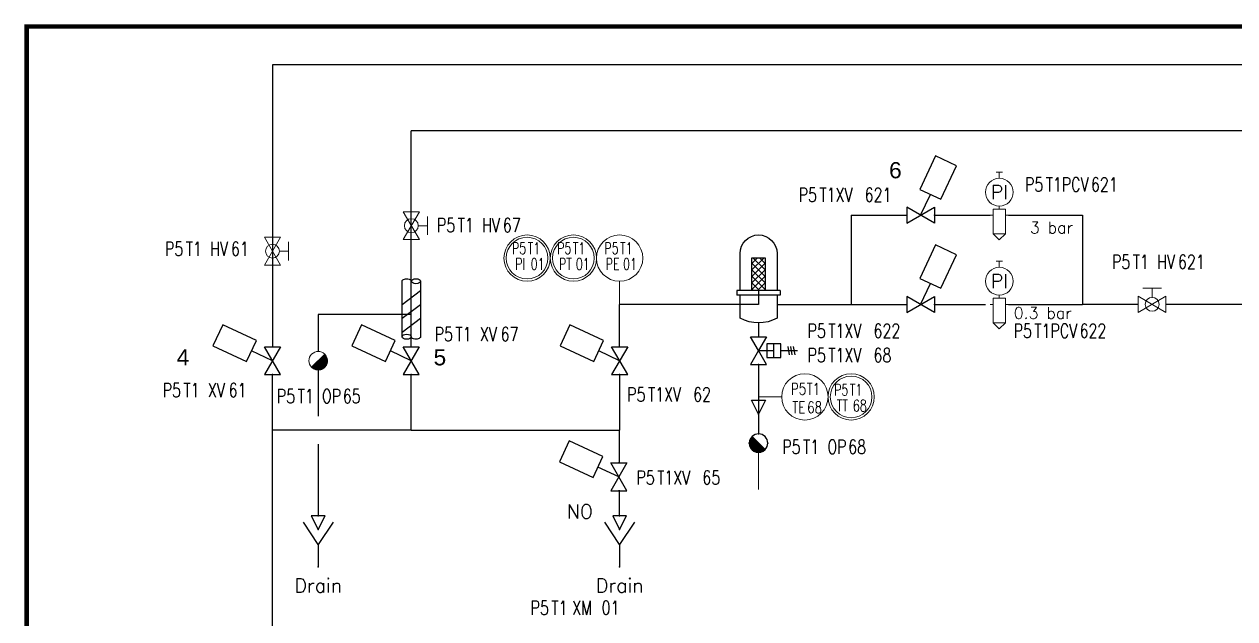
# Model space of a CAD drawing. Header units: inches. Extents: x 12545 to 14027, y 22146 to 23144.
# Drawn here: x 12552 to 12813.5, y 23011.1 to 23139.6 of the extents above; entities that cross this region are included whole.
import ezdxf
from ezdxf.enums import TextEntityAlignment as Align

# ---------------------------------------------------------------- set-up
doc = ezdxf.new("R2010")
doc.units = ezdxf.units.IN
doc.header["$MEASUREMENT"] = 0
doc.linetypes.add('ACAD_ISO02W100', pattern=[15, 12, -3])
doc.linetypes.add('DASHDOT2', pattern=[12.7, 6.35, -3.175, 0, -3.175])
doc.layers.add('31 Equipment', color=7, linetype='Continuous', lineweight=9)
doc.layers.add('43 TXT English', color=7, linetype='Continuous', lineweight=9)
for name, color, linetype in [('60 TXT International', 7, 'Continuous'), ('MATERIEL-DIVERS', 7, 'Continuous'), ('POMPES-PROCESS', 7, 'Continuous'), ('REPERES', 7, 'Continuous'), ('Skid', 5, 'Continuous'), ('techn-data', 7, 'Continuous'), ('TEXTES', 7, 'Continuous'), ('TITRE', 7, 'Continuous'), ('TUYAUTERIE-EAU UTILITES FROIDE', 142, 'Continuous'), ('TUYAUTERIE-EGOUT', 32, 'Continuous'), ('TUYAUTERIE-GAZ', 3, 'Continuous'), ('TUYAUTERIE-VAPEUR INDUSTRIELLE', 231, 'Continuous'), ('TUYAUTERIE-VAPEUR PROCESS', 6, 'Continuous'), ('VANNES', 7, 'Continuous'), ('VANNES-FLUIDES-AUX', 7, 'Continuous')]:
    doc.layers.add(name, color=color, linetype=linetype)
doc.layers.get('REPERES').off()
doc.styles.add('ROMANS', font='ROMANS.SHX')
doc.styles.get("Standard").update_dxf_attribs({"font": 'arial.ttf'})

# ---------------------------------------------------------------- blocks, each defined once
blk = doc.blocks.new('APV-VLVM-BALL-KHV+MF-1')
at = {"layer": '31 Equipment'}
for p, q in [((-2, 3.5), (2, 3.5)), ((0, 1.5), (0, 3.5)), ((-3, 1.734), (-3, -1.734)), ((-3, -1.734), (3, 1.734)), ((3, -1.734), (-3, 1.734)), ((3, 1.734), (3, -1.734))]:
    blk.add_line(p, q, dxfattribs=at)
at = {"layer": '31 Equipment', "ltscale": 38}
for p, q in [((-3, 0), (-4, 0)), ((3, 0), (4, 0))]:
    blk.add_line(p, q, dxfattribs=at)
at = {"layer": '31 Equipment'}
blk.add_circle((0, 0), 1.5, dxfattribs=at)
blk = doc.blocks.new('calorifuge')
at = {"layer": 'MATERIEL-DIVERS'}
for p, q in [((-5, -2), (-2, 2)), ((-2, -2), (1, 2)), ((1, -2), (4, 2))]:
    blk.add_line(p, q, dxfattribs=at)
at = {"layer": 'MATERIEL-DIVERS', "color": 1, "extrusion": (-1, 0, 0)}
blk.add_point((-6, 0), dxfattribs=at)
at = {"layer": 'MATERIEL-DIVERS', "color": 1, "extrusion": (1, 0, 0)}
blk.add_point((6, 0), dxfattribs=at)
at = {"layer": 'TITRE'}
for p, q in [((6, 2), (-6, 2)), ((-6, -2), (6, -2))]:
    blk.add_line(p, q, dxfattribs=at)
for centre, major_axis in [((-6, 1), (0, 1)), ((6, -1), (0, -1))]:
    blk.add_ellipse(centre, major_axis=major_axis, ratio=0.547943, start_param=0, end_param=3.141593, dxfattribs=at)
at = {"layer": 'TITRE', "extrusion": (0, 0, -1)}
for centre, major_axis in [((-6, -1), (0, -1)), ((6, 1), (0, 1))]:
    blk.add_ellipse(centre, major_axis=major_axis, ratio=0.547943, dxfattribs=at)
blk = doc.blocks.new('FLE23')
at = {"color": 7}
for p, q in [((0, -1.5), (0, 1.5)), ((0, 1.5), (3, 0)), ((3, 0), (0, -1.5))]:
    blk.add_line(p, q, dxfattribs=at)
at = {"layer": 'MATERIEL-DIVERS', "color": 2}
for p in [(0, 0), (3, 0)]:
    blk.add_point(p, dxfattribs=at)
at = {"layer": 'MATERIEL-DIVERS', "color": 7, "extrusion": (-1, 0, 0)}
blk.add_point((0, 0), dxfattribs=at)
at = {"layer": 'MATERIEL-DIVERS', "color": 7, "extrusion": (1, 0, 0)}
blk.add_point((3, 0), dxfattribs=at)
blk = doc.blocks.new('APV-INS-M-L-PE')
at = {"layer": '31 Equipment', "color": 7}
blk.add_line((0, -5), (0, -10), dxfattribs=at)
blk.add_circle((0, 0), 5, dxfattribs=at)
blk = doc.blocks.new('APV-INS-F-L-PT')
at = {"layer": '31 Equipment'}
for radius in [5, 4.5]:
    blk.add_circle((0, 0), radius, dxfattribs=at)
blk = doc.blocks.new('APV-FCE-GEN-STMTRAP-1')
at = {"layer": '31 Equipment'}
h = blk.add_hatch(dxfattribs=at)
h.set_pattern_fill('ANSI31', color=256, scale=0.01, style=0)
h.set_pattern_definition([(45, (-4, 0), (-0.02245064, 0.02245064), [])])
h.paths.add_polyline_path([(1.41, 1.42), (-1.42, -1.41, 1.002832)])
at = {"layer": '31 Equipment', "linetype": 'ACAD_ISO02W100', "ltscale": 38}
for p, q in [((-2, 0), (-4, 0)), ((2, 0), (4, 0))]:
    blk.add_line(p, q, dxfattribs=at)
at = {"layer": '31 Equipment', "color": 7}
blk.add_line((1.41, 1.42), (-1.42, -1.41), dxfattribs=at)
for start, end in [(45.2431, 224.7569), (224.8381, 45.1623)]:
    blk.add_arc((0, 0), 2, start, end, dxfattribs=at)
blk = doc.blocks.new('FLE23-A')
at = {"color": 7}
for p, q in [((0, 1.5), (-3, 0)), ((-3, 0), (0, -1.5)), ((0, -1.5), (0, 1.5))]:
    blk.add_line(p, q, dxfattribs=at)
at = {"layer": 'MATERIEL-DIVERS', "color": 7, "extrusion": (-1, 0, 0)}
blk.add_point((-3, 0), dxfattribs=at)
at = {"layer": 'MATERIEL-DIVERS', "color": 2}
for p in [(-3, 0), (0, 0)]:
    blk.add_point(p, dxfattribs=at)
at = {"layer": 'MATERIEL-DIVERS', "color": 7, "extrusion": (1, 0, 0)}
blk.add_point((0, 0), dxfattribs=at)
blk = doc.blocks.new('*X82')
at = {"color": 0}
for p, q in [((688.5, 377.37), (691.13, 380)), ((688.5, 378.79), (689.71, 380)), ((688.5, 375.96), (691.5, 378.96)), ((688.5, 374.54), (691.5, 377.54)), ((688.5, 373.13), (691.5, 376.13)), ((689.78, 373), (691.5, 374.72)), ((691.2, 373), (691.5, 373.3))]:
    blk.add_line(p, q, dxfattribs=at)
blk = doc.blocks.new('SAFILT')
for p, q in [((-4, 11), (-4, 3)), ((4, 3), (4, 11)), ((-1.5, 3), (-1.5, 10)), ((-1.5, 10), (1.5, 10)), ((1.5, 10), (1.5, 3)), ((-4.68, 3), (-4.68, 2)), ((-4.68, 3), (4.68, 3)), ((0, 3), (0, 0)), ((4.68, 3), (4.68, 2)), ((-4, 0), (-6, 0)), ((-4.68, 2), (4.68, 2)), ((-4, 2), (-4, -3)), ((0, 0), (6, 0)), ((4, -3), (4, 2)), ((0, -4), (0, -6))]:
    blk.add_line(p, q)
for centre, radius, start, end in [((0, 11), 4, 0, 180), ((0, 4.5), 8.5, 241.9275, 298.0725)]:
    blk.add_arc(centre, radius, start, end)
at = {"xscale": -1}
blk.add_blockref('*X82', (690, -370), dxfattribs=at)
blk.add_blockref('*X82', (-690, -370))
blk = doc.blocks.new('EV-EAU')
at = {"layer": 'VANNES', "color": 7}
for p, q in [((0.003, 4.8), (0.003, 8.4)), ((-0.897, 7.5), (0.903, 7.8)), ((-0.897, 6.9), (0.903, 7.2)), ((-0.897, 6.3), (0.903, 6.6)), ((0.903, 7.8), (0.903, 7.8)), ((0.903, 7.2), (0.903, 7.2)), ((0.903, 6.6), (0.903, 6.6)), ((1.503, 4.8), (-1.497, 4.8)), ((-1.497, 4.8), (-1.497, 1.8)), ((1.503, 3.3), (-1.497, 3.3)), ((0.003, 0), (0.003, 3.3)), ((1.503, 1.8), (1.503, 4.8)), ((-3.003, 1.728), (-0.003, 0)), ((-0.003, 0), (-3.003, -1.734)), ((-3, -1.734), (-3, 1.728)), ((-1.497, 1.8), (1.503, 1.8)), ((3.003, 1.728), (0.003, 0)), ((0.003, 0), (3.003, -1.734)), ((3, -1.734), (3, 1.728))]:
    blk.add_line(p, q, dxfattribs=at)
at = {"layer": 'VANNES', "color": 2}
for p in [(-3, 0), (3, 0)]:
    blk.add_point(p, dxfattribs=at)
at = {"layer": 'VANNES', "color": 7, "extrusion": (-1, 0, 0)}
blk.add_point((-3, 0), dxfattribs=at)
at = {"layer": 'VANNES', "color": 7, "extrusion": (1, 0, 0)}
blk.add_point((3, 0), dxfattribs=at)
blk = doc.blocks.new('APV-INS-M-L-TE')
at = {"layer": '31 Equipment', "color": 7}
blk.add_line((0, -5), (0, -10), dxfattribs=at)
blk.add_circle((0, 0), 5, dxfattribs=at)
blk = doc.blocks.new('APV-INS-F-L-TT')
at = {"layer": '31 Equipment'}
for radius in [5, 4.5]:
    blk.add_circle((0, 0), radius, dxfattribs=at)
blk = doc.blocks.new('*X84')
at = {"color": 0}
for p, q in [((96.47, 162.96), (103.54, 170.03)), ((96.49, 162.94), (103.56, 170.01)), ((96.51, 162.92), (103.58, 169.99)), ((96.53, 162.9), (103.6, 169.97)), ((96.56, 162.88), (103.62, 169.94)), ((96.58, 162.85), (103.65, 169.92)), ((96.6, 162.83), (103.67, 169.9)), ((96.63, 162.81), (103.69, 169.87)), ((96.65, 162.79), (103.71, 169.85)), ((96.67, 162.77), (103.73, 169.83)), ((96.7, 162.75), (103.75, 169.8)), ((96.72, 162.73), (103.77, 169.78)), ((96.74, 162.7), (103.8, 169.76)), ((96.77, 162.68), (103.82, 169.73)), ((96.79, 162.66), (103.84, 169.71)), ((96.82, 162.64), (103.86, 169.68)), ((96.84, 162.62), (103.88, 169.66)), ((96.87, 162.6), (103.9, 169.63)), ((96.89, 162.58), (103.92, 169.61)), ((96.92, 162.56), (103.94, 169.58)), ((96.94, 162.54), (103.96, 169.56)), ((96.97, 162.52), (103.98, 169.53)), ((96.99, 162.5), (104, 169.51)), ((97.02, 162.49), (104.01, 169.48)), ((97.05, 162.47), (104.03, 169.45)), ((97.07, 162.45), (104.05, 169.43)), ((97.1, 162.43), (104.07, 169.4)), ((97.12, 162.41), (104.09, 169.38)), ((97.15, 162.39), (104.11, 169.35)), ((97.18, 162.37), (104.13, 169.32)), ((97.2, 162.36), (104.14, 169.3)), ((97.23, 162.34), (104.16, 169.27)), ((97.26, 162.32), (104.18, 169.24)), ((97.28, 162.3), (104.2, 169.22)), ((97.31, 162.28), (104.22, 169.19)), ((97.34, 162.27), (104.23, 169.16)), ((97.37, 162.25), (104.25, 169.13)), ((97.39, 162.23), (104.27, 169.11)), ((97.42, 162.22), (104.28, 169.08)), ((97.45, 162.2), (104.3, 169.05)), ((97.48, 162.18), (104.32, 169.02)), ((97.51, 162.17), (104.33, 168.99)), ((97.54, 162.15), (104.35, 168.96)), ((97.56, 162.13), (104.37, 168.94)), ((97.59, 162.12), (104.38, 168.91)), ((97.62, 162.1), (104.4, 168.88)), ((97.65, 162.09), (104.41, 168.85)), ((97.68, 162.07), (104.43, 168.82)), ((97.71, 162.05), (104.45, 168.79)), ((97.74, 162.04), (104.46, 168.76)), ((97.77, 162.02), (104.48, 168.73)), ((97.8, 162.01), (104.49, 168.7)), ((97.83, 161.99), (104.51, 168.67)), ((97.86, 161.98), (104.52, 168.64)), ((97.89, 161.97), (104.53, 168.61)), ((97.92, 161.95), (104.55, 168.58)), ((97.95, 161.94), (104.56, 168.55)), ((97.98, 161.92), (104.58, 168.52)), ((98.02, 161.91), (104.59, 168.48)), ((98.05, 161.9), (104.6, 168.45)), ((98.08, 161.88), (104.62, 168.42)), ((98.11, 161.87), (104.63, 168.39)), ((98.14, 161.86), (104.64, 168.36)), ((98.17, 161.84), (104.66, 168.33)), ((98.21, 161.83), (104.67, 168.29)), ((98.24, 161.82), (104.68, 168.26)), ((98.27, 161.81), (104.69, 168.23)), ((98.31, 161.8), (104.7, 168.19)), ((98.34, 161.78), (104.72, 168.16)), ((98.37, 161.77), (104.73, 168.13)), ((98.41, 161.76), (104.74, 168.09)), ((98.44, 161.75), (104.75, 168.06)), ((98.47, 161.74), (104.76, 168.03)), ((98.51, 161.73), (104.77, 167.99)), ((98.54, 161.72), (104.78, 167.96)), ((98.58, 161.71), (104.79, 167.92)), ((98.61, 161.7), (104.8, 167.89)), ((98.65, 161.69), (104.81, 167.85)), ((98.68, 161.68), (104.82, 167.82)), ((98.72, 161.67), (104.83, 167.78)), ((98.75, 161.66), (104.84, 167.75)), ((98.79, 161.65), (104.85, 167.71)), ((98.82, 161.64), (104.86, 167.68)), ((98.86, 161.63), (104.87, 167.64)), ((98.9, 161.62), (104.88, 167.6)), ((98.93, 161.62), (104.88, 167.57)), ((98.97, 161.61), (104.89, 167.53)), ((99.01, 161.6), (104.9, 167.49)), ((99.04, 161.59), (104.91, 167.46)), ((99.08, 161.58), (104.92, 167.42)), ((99.12, 161.58), (104.92, 167.38)), ((99.16, 161.57), (104.93, 167.34)), ((99.2, 161.56), (104.94, 167.3)), ((99.24, 161.56), (104.94, 167.26)), ((99.27, 161.55), (104.95, 167.23)), ((99.31, 161.55), (104.95, 167.19)), ((99.35, 161.54), (104.96, 167.15)), ((99.39, 161.54), (104.96, 167.11)), ((99.43, 161.53), (104.97, 167.07)), ((99.47, 161.53), (104.97, 167.03)), ((99.51, 161.52), (104.98, 166.99)), ((99.56, 161.52), (104.98, 166.94)), ((99.6, 161.52), (104.98, 166.9)), ((99.64, 161.51), (104.99, 166.86)), ((99.68, 161.51), (104.99, 166.82)), ((99.72, 161.51), (104.99, 166.78)), ((99.77, 161.51), (104.99, 166.73)), ((99.81, 161.5), (105, 166.69)), ((99.85, 161.5), (105, 166.65)), ((99.9, 161.5), (105, 166.6)), ((99.94, 161.5), (105, 166.56)), ((99.99, 161.5), (105, 166.51)), ((100.03, 161.5), (105, 166.47)), ((100.08, 161.5), (105, 166.42)), ((100.12, 161.5), (105, 166.38)), ((100.17, 161.5), (105, 166.33)), ((100.21, 161.5), (105, 166.29)), ((100.26, 161.51), (104.99, 166.24)), ((100.31, 161.51), (104.99, 166.19)), ((100.36, 161.51), (104.99, 166.14)), ((100.41, 161.52), (104.98, 166.09)), ((100.46, 161.52), (104.98, 166.04)), ((100.5, 161.53), (104.97, 166)), ((100.55, 161.53), (104.97, 165.95)), ((100.61, 161.54), (104.96, 165.89)), ((100.66, 161.54), (104.96, 165.84)), ((100.71, 161.55), (104.95, 165.79)), ((100.76, 161.56), (104.94, 165.74)), ((100.82, 161.57), (104.93, 165.68)), ((100.87, 161.58), (104.92, 165.63)), ((100.92, 161.59), (104.91, 165.58)), ((100.98, 161.6), (104.9, 165.52)), ((101.04, 161.61), (104.89, 165.46)), ((101.09, 161.62), (104.88, 165.41)), ((101.15, 161.63), (104.87, 165.35)), ((101.21, 161.65), (104.85, 165.29)), ((101.27, 161.66), (104.84, 165.23)), ((101.33, 161.68), (104.82, 165.17)), ((101.4, 161.7), (104.8, 165.1)), ((101.46, 161.72), (104.78, 165.04)), ((101.53, 161.74), (104.76, 164.97)), ((101.59, 161.76), (104.74, 164.91)), ((101.66, 161.78), (104.72, 164.84)), ((101.73, 161.81), (104.69, 164.77)), ((101.8, 161.84), (104.66, 164.7)), ((101.88, 161.87), (104.63, 164.62)), ((101.95, 161.9), (104.6, 164.55)), ((102.03, 161.93), (104.57, 164.47)), ((102.12, 161.97), (104.53, 164.38)), ((102.2, 162.01), (104.49, 164.3)), ((102.29, 162.06), (104.44, 164.21)), ((102.39, 162.11), (104.39, 164.11)), ((102.49, 162.16), (104.34, 164.01)), ((102.6, 162.23), (104.27, 163.9)), ((102.72, 162.31), (104.19, 163.78)), ((102.86, 162.4), (104.1, 163.64)), ((103.02, 162.52), (103.98, 163.48)), ((103.26, 162.71), (103.79, 163.24))]:
    blk.add_line(p, q, dxfattribs=at)
blk = doc.blocks.new('ST')
at = {"color": 7}
blk.add_line((-1.41, 1.42), (1.42, -1.41), dxfattribs=at)
for start, end in [(134.8377, 315.1619), (315.2431, 134.7569)]:
    blk.add_arc((0, 0), 2, start, end, dxfattribs=at)
at = {"color": 7, "extrusion": (-1, 0, 0)}
blk.add_point((-2, 0), dxfattribs=at)
at = {"color": 7, "extrusion": (0, 1, 0)}
blk.add_point((0, 2), dxfattribs=at)
at = {"color": 7, "extrusion": (1, 0, 0)}
blk.add_point((2, 0), dxfattribs=at)
at = {"color": 7, "extrusion": (0, -1, 0)}
blk.add_point((0, -2), dxfattribs=at)
at = {"color": 7, "xscale": -0.4, "yscale": 0.4, "zscale": 0.4}
blk.add_blockref('*X84', (40, -66.6), dxfattribs=at)
blk = doc.blocks.new('EGOUT')
at = {"color": 7}
for p, q in [((-3.2, 9.61), (0, 4.81)), ((0, 4.81), (3.2, 9.61)), ((0, 4.81), (0, 0))]:
    blk.add_line(p, q, dxfattribs=at)
at = {"color": 7, "extrusion": (0, -1, 0)}
blk.add_point((0, 0), dxfattribs=at)
at = {"layer": 'POMPES-PROCESS', "style": 'ROMANS'}
blk.add_attdef('EGOUT', text='', height=3, dxfattribs=at).set_placement((0, -4), align=Align.MIDDLE)
blk = doc.blocks.new('APV-PNE-GEN-PRESREGL-1')
at = {"layer": '31 Equipment', "color": 7}
for p, q in [((-0.67, 9.33), (0.67, 9.33)), ((0, 8), (0, 9.33)), ((-1.33, 0), (-2, 0)), ((-1.33, -4), (-1.33, 1.33)), ((-1.33, 1.33), (1.33, 1.33)), ((1.33, 1.33), (1.33, -4)), ((1.33, 0), (2, 0)), ((-1.33, -4), (0, -5.33)), ((1.33, -4), (-1.33, -4)), ((0, -5.33), (1.33, -4))]:
    blk.add_line(p, q, dxfattribs=at)
at = {"layer": '31 Equipment'}
blk.add_line((0, 2), (0, 1.33), dxfattribs=at)
blk.add_circle((0, 5), 3, dxfattribs=at)
at = {"layer": '31 Equipment', "style": 'ROMANS'}
blk.add_text('PI', height=3, dxfattribs=at).set_placement((0, 5), align=Align.MIDDLE)
blk = doc.blocks.new('NBF-NOTE-2TEXT')
at = {"layer": '43 TXT English', "style": 'ROMANS'}
blk.add_attdef('NOTE-ENG', text='', height=3, dxfattribs=at).set_placement((5, -1), align=Align.BOTTOM_LEFT)
at = {"layer": '60 TXT International', "style": 'ROMANS'}
blk.add_attdef('NOTE-RUS', text='', height=3, dxfattribs=at).set_placement((5, -5), align=Align.BOTTOM_LEFT)
blk = doc.blocks.new('APV-INS-F-L-PI')
at = {"layer": '31 Equipment'}
for radius in [5, 4.5]:
    blk.add_circle((0, 0), radius, dxfattribs=at)
blk = doc.blocks.new('REPINS2')
at = {"layer": 'TEXTES', "style": 'ROMANS', "width": 0.7}
for tag, p in [('ZONE', (-3.35, 0.8)), ('SOUSZONE', (0.05, 0.8)), ('NUM', (0.7, -2.6))]:
    blk.add_attdef(tag, p, '', height=2.5, dxfattribs=at)
blk.add_attdef('ELEMENT', text='', height=2.5, dxfattribs=at).set_placement((-1.56, -2.59), align=Align.CENTER)
blk = doc.blocks.new('REPNORM')
at = {"layer": 'TEXTES', "style": 'ROMANS', "width": 0.75}
for tag, p in [('ZONE', (-9.75, -1.25)), ('SOUSZONE', (-5.25, -1.25)), ('ELEMENT', (0, -1.25)), ('NUM', (4.5, -1.25))]:
    blk.add_attdef(tag, p, '', height=3, dxfattribs=at)
blk = doc.blocks.new('REPNORM1')
at = {"layer": 'TEXTES', "style": 'ROMANS', "width": 0.75}
for tag, p in [('ZONE', (-9.75, -1.25)), ('SOUSZONE', (-5.25, -1.25)), ('ELEMENT', (-0.75, -1.25)), ('NUM', (5.59, -1.22))]:
    blk.add_attdef(tag, p, '', height=3, dxfattribs=at)
blk = doc.blocks.new('REPINS')
at = {"layer": 'TEXTES', "style": 'ROMANS', "width": 0.75}
for tag, p in [('ZONE', (-3.3, 1)), ('SOUSZONE', (0.1, 1)), ('NUM', (0.2, -3))]:
    blk.add_attdef(tag, p, '', height=2.5, dxfattribs=at)
blk.add_attdef('ELEMENT', text='', height=2.5, dxfattribs=at).set_placement((-0.2, -3), align=Align.RIGHT)
blk = doc.blocks.new('VANNE SIEGE INCLINE')
at = {"color": 7}
for p, q in [((-3, 1.73), (-3, -1.73)), ((-3, -1.73), (3, 1.73)), ((3, -1.73), (-3, 1.73)), ((3, 1.73), (3, -1.73))]:
    blk.add_line(p, q, dxfattribs=at)
at = {"color": 7, "extrusion": (-1, 0, 0)}
blk.add_point((-3, 0), dxfattribs=at)
at = {"color": 7, "extrusion": (1, 0, 0)}
blk.add_point((3, 0), dxfattribs=at)
at = {"layer": 'VANNES'}
for p, q in [((3.23, 12.84), (-0.15, 5.59)), ((7.76, 10.73), (3.23, 12.84)), ((4.38, 3.47), (7.76, 10.73)), ((-0.15, 5.59), (4.38, 3.47)), ((0, 0), (2.11, 4.53))]:
    blk.add_line(p, q, dxfattribs=at)

msp = doc.modelspace()

# ---------------------------------------------------------------- linework, layer by layer
at = {"layer": '31 Equipment'}
msp.add_line((12710.61, 23047.02), (12710.61, 23039.02), dxfattribs=at)
at = {"layer": 'Skid', "linetype": 'DASHDOT2', "const_width": 1}
msp.add_lwpolyline([(12552.5, 23139.07), (13020.5, 23139.07), (13020.5, 22856.07), (12552.5, 22856.07)], close=True, dxfattribs=at)
at = {"layer": 'TITRE', "color": 7}
msp.add_line((12710.62, 23055.25), (12710.62, 23055.29), dxfattribs=at)
at = {"layer": 'TUYAUTERIE-EAU UTILITES FROIDE'}
for p, q in [((12605.61, 23130.76), (12605.61, 23099.83)), ((12834.11, 23130.76), (12605.61, 23130.76)), ((12605.61, 23099.83), (12605.61, 23069.83)), ((12605.61, 23004.33), (12605.61, 23063.83)), ((12635.61, 23051.83), (12635.61, 23063.83)), ((12680.61, 23063.83), (12680.61, 23051.83)), ((12635.61, 23051.83), (12605.61, 23051.83)), ((12635.61, 23051.83), (12680.61, 23051.83)), ((12680.61, 23044.88), (12680.61, 23051.83))]:
    msp.add_line(p, q, dxfattribs=at)
at = {"layer": 'TUYAUTERIE-EGOUT'}
for p, q in [((12615.5, 23064.83), (12615.5, 23054.83)), ((12615.5, 23048.83), (12615.5, 23033.32)), ((12680.61, 23033.32), (12680.61, 23038.83))]:
    msp.add_line(p, q, dxfattribs=at)
at = {"layer": 'TUYAUTERIE-GAZ'}
for p, q in [((12730.61, 23098.26), (12742.61, 23098.26)), ((12730.61, 23098.26), (12730.61, 23079.02)), ((12748.61, 23098.26), (12760.61, 23098.26)), ((12764.61, 23098.26), (12780.61, 23098.26)), ((12780.61, 23098.26), (12780.61, 23079.02)), ((12680.61, 23069.83), (12680.61, 23079.02)), ((12705.61, 23079.02), (12680.61, 23079.02)), ((12715.61, 23079.02), (12742.61, 23079.02)), ((12748.61, 23079.02), (12759.61, 23079.02)), ((12764.61, 23079.02), (12780.61, 23079.02)), ((12792.61, 23079.02), (12780.61, 23079.02)), ((12834.11, 23079.02), (12798.61, 23079.02))]:
    msp.add_line(p, q, dxfattribs=at)
at = {"layer": 'TUYAUTERIE-VAPEUR INDUSTRIELLE'}
for p, q in [((12635.61, 23069.83), (12635.61, 23116.52)), ((12834.11, 23116.52), (12635.61, 23116.52)), ((12635.61, 23076.83), (12615.5, 23076.83)), ((12615.5, 23076.83), (12615.5, 23068.83))]:
    msp.add_line(p, q, dxfattribs=at)
at = {"layer": 'TUYAUTERIE-VAPEUR PROCESS'}
for p, q in [((12710.61, 23073.02), (12710.61, 23072.02)), ((12710.61, 23066.02), (12710.61, 23051.02))]:
    msp.add_line(p, q, dxfattribs=at)

# ---------------------------------------------------------------- block references
at = {"xscale": -1, "rotation": 269.9998479605043}
for p in [(12635.61, 23096.02), (12605.61, 23090.52)]:
    msp.add_blockref('APV-VLVM-BALL-KHV+MF-1', p, dxfattribs=at)
at = {"layer": '31 Equipment'}
for name, p in [('APV-PNE-GEN-PRESREGL-1', (12762.61, 23098.26)), ('APV-INS-F-L-PI', (12660.61, 23089.02)), ('APV-PNE-GEN-PRESREGL-1', (12762.61, 23079.02))]:
    msp.add_blockref(name, p, dxfattribs=at)
at = {"layer": '31 Equipment', "xscale": -1}
msp.add_blockref('APV-VLVM-BALL-KHV+MF-1', (12795.61, 23079.02), dxfattribs=at)
at = {"layer": '31 Equipment'}
ref = msp.add_blockref('NBF-NOTE-2TEXT', (12680.61, 23031.83), dxfattribs=dict(at, xscale=-1))
ref.add_attrib('NOTE-ENG', 'NO', dxfattribs={"layer": '43 TXT English', "height": 3, "style": 'ROMANS'}).set_placement((12669.19, 23031.83), align=Align.BOTTOM_LEFT)
at = {"layer": 'MATERIEL-DIVERS'}
for name, p in [('VANNE SIEGE INCLINE', (12745.61, 23098.26)), ('APV-INS-F-L-PT', (12670.61, 23089.02)), ('APV-INS-M-L-PE', (12680.61, 23089.02)), ('VANNE SIEGE INCLINE', (12745.61, 23079.02)), ('ST', (12710.61, 23049.02))]:
    msp.add_blockref(name, p, dxfattribs=at)
at = {"layer": 'MATERIEL-DIVERS', "xscale": -1}
for name, p in [('SAFILT', (12710.61, 23079.02)), ('APV-INS-F-L-TT', (12730.61, 23059.02))]:
    msp.add_blockref(name, p, dxfattribs=at)
for name, p, rotation in [('calorifuge', (12635.61, 23078.02), 270), ('APV-FCE-GEN-STMTRAP-1', (12615.5, 23066.83), 90), ('APV-INS-M-L-TE', (12720.61, 23059.02), 270), ('FLE23', (12615.5, 23033.32), 90), ('FLE23', (12680.61, 23033.32), 90)]:
    msp.add_blockref(name, p, dxfattribs=dict(at, rotation=rotation))
at = {"layer": 'MATERIEL-DIVERS', "rotation": 90}
for p in [(12605.61, 23066.83), (12635.61, 23066.83), (12680.61, 23066.83), (12680.46, 23041.73)]:
    msp.add_blockref('VANNE SIEGE INCLINE', p, dxfattribs=at)
at = {"layer": 'MATERIEL-DIVERS'}
ref = msp.add_blockref('EGOUT', (12615.5, 23022.32), dxfattribs=dict(at, xscale=-1))
ref.add_attrib('EGOUT', 'Drain', dxfattribs={"layer": 'POMPES-PROCESS', "height": 3, "style": 'ROMANS'}).set_placement((12615.5, 23018.32), align=Align.MIDDLE)
ref = msp.add_blockref('EGOUT', (12680.61, 23022.32), dxfattribs=dict(at, xscale=-1))
ref.add_attrib('EGOUT', 'Drain', dxfattribs={"layer": 'POMPES-PROCESS', "height": 3, "style": 'ROMANS'}).set_placement((12680.61, 23018.32), align=Align.MIDDLE)
at = {"layer": 'REPERES'}
ref = msp.add_blockref('REPNORM', (12777.9, 23104.68), dxfattribs=at)
ref.add_attrib('ZONE', 'P5', (12768.15, 23103.43), dxfattribs={"layer": 'TEXTES', "height": 3, "style": 'ROMANS', "width": 0.75})
ref.add_attrib('SOUSZONE', 'T1', (12772.65, 23103.43), dxfattribs={"layer": 'TEXTES', "height": 3, "style": 'ROMANS', "width": 0.75})
ref.add_attrib('ELEMENT', 'PCV', (12776.11, 23103.43), dxfattribs={"layer": 'TEXTES', "height": 3, "style": 'ROMANS', "width": 0.75})
ref.add_attrib('NUM', '621', (12782.4, 23103.43), dxfattribs={"layer": 'TEXTES', "height": 3, "style": 'ROMANS', "width": 0.75})
ref = msp.add_blockref('REPNORM', (12729.03, 23102.43), dxfattribs=at)
ref.add_attrib('ZONE', 'P5', (12719.28, 23101.18), dxfattribs={"layer": 'TEXTES', "height": 3, "style": 'ROMANS', "width": 0.75})
ref.add_attrib('SOUSZONE', 'T1', (12723.78, 23101.18), dxfattribs={"layer": 'TEXTES', "height": 3, "style": 'ROMANS', "width": 0.75})
ref.add_attrib('ELEMENT', 'XV', (12727.24, 23101.18), dxfattribs={"layer": 'TEXTES', "height": 3, "style": 'ROMANS', "width": 0.75})
ref.add_attrib('NUM', '621', (12733.53, 23101.18), dxfattribs={"layer": 'TEXTES', "height": 3, "style": 'ROMANS', "width": 0.75})
for name, p, values in [('REPNORM', (12650.88, 23095.89), {'ZONE': 'P5', 'SOUSZONE': 'T1', 'ELEMENT': 'HV', 'NUM': '67'}), ('REPNORM', (12592.15, 23090.77), {'ZONE': 'P5', 'SOUSZONE': 'T1', 'ELEMENT': 'HV', 'NUM': '61'}), ('REPINS2', (12660.7, 23089.09), {'ZONE': 'P5', 'SOUSZONE': 'T1', 'NUM': '01', 'ELEMENT': 'PI'}), ('REPINS2', (12670.45, 23089.09), {'ZONE': 'P5', 'SOUSZONE': 'T1', 'NUM': '01', 'ELEMENT': 'PT'}), ('REPINS2', (12680.65, 23089.09), {'ZONE': 'P5', 'SOUSZONE': 'T1', 'NUM': '01', 'ELEMENT': 'PE'}), ('REPNORM', (12796.7, 23087.94), {'ZONE': 'P5', 'SOUSZONE': 'T1', 'ELEMENT': 'HV', 'NUM': '621'}), ('REPNORM', (12650.41, 23072.32), {'ZONE': 'P5', 'SOUSZONE': 'T1', 'ELEMENT': 'XV', 'NUM': '67'}), ('REPNORM', (12591.66, 23060.24), {'ZONE': 'P5', 'SOUSZONE': 'T1', 'ELEMENT': 'XV', 'NUM': '61'}), ('REPINS', (12720.91, 23058.49), {'ZONE': 'P5', 'SOUSZONE': 'T1', 'ELEMENT': 'TE', 'NUM': '68'}), ('REPINS2', (12730.28, 23058.49), {'ZONE': 'P5', 'SOUSZONE': 'T1', 'NUM': '68', 'ELEMENT': 'TT'}), ('REPNORM', (12616.31, 23058.91), {'ZONE': 'P5', 'SOUSZONE': 'T1', 'ELEMENT': 'OP', 'NUM': '65'}), ('REPNORM', (12725.47, 23047.96), {'ZONE': 'P5', 'SOUSZONE': 'T1', 'ELEMENT': 'OP', 'NUM': '68'}), ('REPNORM1', (12671.11, 23013.17), {'ZONE': 'P5', 'SOUSZONE': 'T1', 'ELEMENT': 'XM', 'NUM': '01'})]:
    msp.add_blockref(name, p, dxfattribs=at).add_auto_attribs(values)
ref = msp.add_blockref('REPNORM', (12730.94, 23073.05), dxfattribs=at)
ref.add_attrib('ZONE', 'P5', (12721.19, 23071.8), dxfattribs={"layer": 'TEXTES', "height": 3, "style": 'ROMANS', "width": 0.75})
ref.add_attrib('SOUSZONE', 'T1', (12725.69, 23071.8), dxfattribs={"layer": 'TEXTES', "height": 3, "style": 'ROMANS', "width": 0.75})
ref.add_attrib('ELEMENT', 'XV', (12729.15, 23071.8), dxfattribs={"layer": 'TEXTES', "height": 3, "style": 'ROMANS', "width": 0.75})
ref.add_attrib('NUM', '622', (12735.44, 23071.8), dxfattribs={"layer": 'TEXTES', "height": 3, "style": 'ROMANS', "width": 0.75})
ref = msp.add_blockref('REPNORM', (12775.44, 23073.05), dxfattribs=at)
ref.add_attrib('ZONE', 'P5', (12765.69, 23071.8), dxfattribs={"layer": 'TEXTES', "height": 3, "style": 'ROMANS', "width": 0.75})
ref.add_attrib('SOUSZONE', 'T1', (12770.19, 23071.8), dxfattribs={"layer": 'TEXTES', "height": 3, "style": 'ROMANS', "width": 0.75})
ref.add_attrib('ELEMENT', 'PCV', (12773.65, 23071.8), dxfattribs={"layer": 'TEXTES', "height": 3, "style": 'ROMANS', "width": 0.75})
ref.add_attrib('NUM', '622', (12779.94, 23071.8), dxfattribs={"layer": 'TEXTES', "height": 3, "style": 'ROMANS', "width": 0.75})
ref = msp.add_blockref('REPNORM', (12730.94, 23067.77), dxfattribs=at)
ref.add_attrib('ZONE', 'P5', (12721.19, 23066.52), dxfattribs={"layer": 'TEXTES', "height": 3, "style": 'ROMANS', "width": 0.75})
ref.add_attrib('SOUSZONE', 'T1', (12725.69, 23066.52), dxfattribs={"layer": 'TEXTES', "height": 3, "style": 'ROMANS', "width": 0.75})
ref.add_attrib('ELEMENT', 'XV', (12729.15, 23066.52), dxfattribs={"layer": 'TEXTES', "height": 3, "style": 'ROMANS', "width": 0.75})
ref.add_attrib('NUM', '68', (12735.44, 23066.52), dxfattribs={"layer": 'TEXTES', "height": 3, "style": 'ROMANS', "width": 0.75})
ref = msp.add_blockref('REPNORM', (12691.98, 23059.29), dxfattribs=at)
ref.add_attrib('ZONE', 'P5', (12682.23, 23058.04), dxfattribs={"layer": 'TEXTES', "height": 3, "style": 'ROMANS', "width": 0.75})
ref.add_attrib('SOUSZONE', 'T1', (12686.73, 23058.04), dxfattribs={"layer": 'TEXTES', "height": 3, "style": 'ROMANS', "width": 0.75})
ref.add_attrib('ELEMENT', 'XV', (12690.19, 23058.04), dxfattribs={"layer": 'TEXTES', "height": 3, "style": 'ROMANS', "width": 0.75})
ref.add_attrib('NUM', '62', (12696.48, 23058.04), dxfattribs={"layer": 'TEXTES', "height": 3, "style": 'ROMANS', "width": 0.75})
ref = msp.add_blockref('REPNORM', (12693.98, 23041.32), dxfattribs=at)
ref.add_attrib('ZONE', 'P5', (12684.23, 23040.07), dxfattribs={"layer": 'TEXTES', "height": 3, "style": 'ROMANS', "width": 0.75})
ref.add_attrib('SOUSZONE', 'T1', (12688.73, 23040.07), dxfattribs={"layer": 'TEXTES', "height": 3, "style": 'ROMANS', "width": 0.75})
ref.add_attrib('ELEMENT', 'XV', (12692.19, 23040.07), dxfattribs={"layer": 'TEXTES', "height": 3, "style": 'ROMANS', "width": 0.75})
ref.add_attrib('NUM', '65', (12698.48, 23040.07), dxfattribs={"layer": 'TEXTES', "height": 3, "style": 'ROMANS', "width": 0.75})
at = {"layer": 'TITRE', "color": 7, "xscale": -1, "rotation": 270}
msp.add_blockref('FLE23-A', (12710.61, 23058.29), dxfattribs=at)
at = {"layer": 'VANNES-FLUIDES-AUX', "rotation": 270}
msp.add_blockref('EV-EAU', (12710.61, 23069.02), dxfattribs=at)

# ---------------------------------------------------------------- texts
at = {"layer": '31 Equipment', "color": 6}
for s, p in [('6', (12740.16, 23106.26)), ('4', (12586.29, 23065.83)), ('5', (12641.78, 23065.83))]:
    msp.add_text(s, height=3.5, dxfattribs=at).set_placement(p, align=Align.CENTER)
at = {"layer": 'techn-data', "color": 1, "style": 'ROMANS'}
for s, p in [('3 bar', (12773.87, 23095.61)), ('0.3 bar', (12771.99, 23077.15))]:
    msp.add_text(s, height=2.5, dxfattribs=at).set_placement(p, align=Align.MIDDLE_CENTER)

doc.saveas('drawing.dxf')
